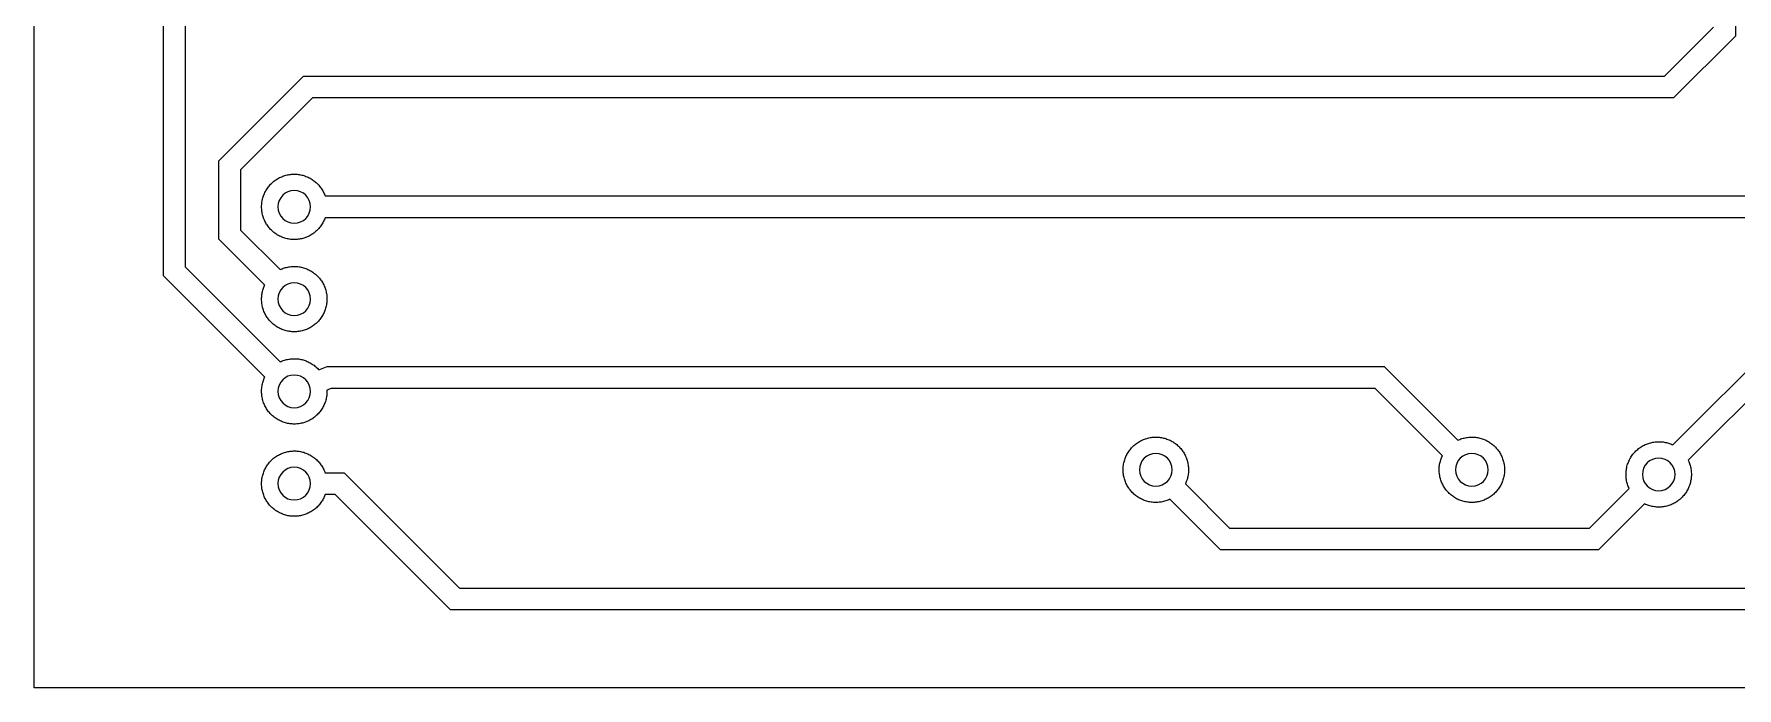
# Model space of a CAD drawing. Extents: x 77.4 to 152.4, y 0 to 50.
# Drawn here: x 77.38 to 124.26, y 0 to 18 of the extents above; entities that cross this region are included whole.
import ezdxf

# ---------------------------------------------------------------- set-up
doc = ezdxf.new("R2010")
doc.units = 0
doc.layers.add('DEFAULT', color=7, linetype='CONTINUOUS')

msp = doc.modelspace()

# ---------------------------------------------------------------- linework, layer by layer
at = {"layer": 'DEFAULT'}
for p, q in [((77.378, 0), (77.378, 50)), ((80.939, 11.344), (80.939, 37.025)), ((81.539, 36.777), (81.539, 11.592)), ((124.212, 21.371), (124.212, 17.948)), ((122.263, 16.848), (123.612, 18.196)), ((124.212, 17.948), (122.512, 16.248)), ((82.463, 14.513), (84.798, 16.848)), ((84.798, 16.848), (122.263, 16.848)), ((85.047, 16.248), (83.063, 14.265)), ((122.512, 16.248), (85.047, 16.248)), ((82.463, 12.36), (82.463, 14.513)), ((83.063, 14.265), (83.063, 12.608)), ((84.139, 14.051), (84.167, 14.064)), ((84.167, 14.064), (84.195, 14.077)), ((84.195, 14.077), (84.224, 14.088)), ((84.224, 14.088), (84.254, 14.099)), ((84.254, 14.099), (84.283, 14.108)), ((84.283, 14.108), (84.313, 14.116)), ((84.313, 14.116), (84.343, 14.124)), ((84.343, 14.124), (84.374, 14.13)), ((84.374, 14.13), (84.405, 14.135)), ((84.405, 14.135), (84.435, 14.14)), ((84.435, 14.14), (84.466, 14.143)), ((84.466, 14.143), (84.498, 14.145)), ((84.498, 14.145), (84.529, 14.146)), ((84.529, 14.146), (84.56, 14.146)), ((84.56, 14.146), (84.591, 14.144)), ((84.591, 14.144), (84.622, 14.142)), ((84.622, 14.142), (84.653, 14.139)), ((84.653, 14.139), (84.684, 14.135)), ((84.684, 14.135), (84.714, 14.129)), ((84.714, 14.129), (84.745, 14.123)), ((84.745, 14.123), (84.775, 14.115)), ((84.775, 14.115), (84.805, 14.106)), ((84.805, 14.106), (84.835, 14.097)), ((84.835, 14.097), (84.864, 14.086)), ((84.864, 14.086), (84.893, 14.075)), ((84.893, 14.075), (84.921, 14.062)), ((83.706, 13.58), (83.718, 13.609)), ((83.718, 13.609), (83.731, 13.637)), ((83.731, 13.637), (83.745, 13.665)), ((83.745, 13.665), (83.76, 13.692)), ((83.76, 13.692), (83.776, 13.719)), ((83.776, 13.719), (83.793, 13.745)), ((83.793, 13.745), (83.81, 13.771)), ((83.81, 13.771), (83.829, 13.796)), ((83.829, 13.796), (83.848, 13.82)), ((83.848, 13.82), (83.869, 13.844)), ((83.869, 13.844), (83.89, 13.867)), ((83.89, 13.867), (83.912, 13.889)), ((83.912, 13.889), (83.934, 13.91)), ((83.934, 13.91), (83.958, 13.931)), ((83.958, 13.931), (83.982, 13.95)), ((83.982, 13.95), (84.006, 13.969)), ((84.006, 13.969), (84.032, 13.987)), ((84.032, 13.987), (84.058, 14.005)), ((84.058, 14.005), (84.084, 14.021)), ((84.084, 14.021), (84.111, 14.036)), ((84.111, 14.036), (84.139, 14.051)), ((84.921, 14.062), (84.949, 14.048)), ((84.949, 14.048), (84.977, 14.034)), ((84.977, 14.034), (85.004, 14.018)), ((85.004, 14.018), (85.03, 14.002)), ((85.03, 14.002), (85.056, 13.984)), ((85.056, 13.984), (85.081, 13.966)), ((85.081, 13.966), (85.106, 13.947)), ((85.106, 13.947), (85.13, 13.927)), ((85.13, 13.927), (85.153, 13.906)), ((85.153, 13.906), (85.175, 13.885)), ((85.175, 13.885), (85.197, 13.863)), ((85.197, 13.863), (85.218, 13.84)), ((85.218, 13.84), (85.238, 13.816)), ((85.238, 13.816), (85.257, 13.791)), ((85.257, 13.791), (85.276, 13.766)), ((85.276, 13.766), (85.293, 13.741)), ((85.293, 13.741), (85.31, 13.714)), ((85.31, 13.714), (85.326, 13.687)), ((85.326, 13.687), (85.341, 13.66)), ((85.341, 13.66), (85.354, 13.632)), ((85.354, 13.632), (85.367, 13.604)), ((85.367, 13.604), (85.379, 13.575)), ((83.641, 13.246), (83.642, 13.277)), ((83.642, 13.215), (83.641, 13.246)), ((83.642, 13.277), (83.644, 13.308)), ((83.644, 13.184), (83.642, 13.215)), ((83.644, 13.308), (83.646, 13.339)), ((83.646, 13.153), (83.644, 13.184)), ((83.646, 13.339), (83.65, 13.37)), ((83.65, 13.122), (83.646, 13.153)), ((83.65, 13.37), (83.655, 13.401)), ((83.655, 13.401), (83.661, 13.431)), ((83.661, 13.431), (83.668, 13.462)), ((83.668, 13.462), (83.676, 13.492)), ((83.676, 13.492), (83.685, 13.522)), ((83.685, 13.522), (83.695, 13.551)), ((83.695, 13.551), (83.706, 13.58)), ((85.379, 13.575), (85.39, 13.546)), ((85.39, 13.546), (124.835, 13.546)), ((83.655, 13.091), (83.65, 13.122)), ((83.661, 13.06), (83.655, 13.091)), ((83.668, 13.03), (83.661, 13.06)), ((83.676, 13), (83.668, 13.03)), ((83.685, 12.97), (83.676, 13)), ((83.695, 12.941), (83.685, 12.97)), ((83.706, 12.912), (83.695, 12.941)), ((83.718, 12.883), (83.706, 12.912)), ((83.731, 12.855), (83.718, 12.883)), ((83.745, 12.827), (83.731, 12.855)), ((83.76, 12.8), (83.745, 12.827)), ((83.776, 12.773), (83.76, 12.8)), ((83.793, 12.747), (83.776, 12.773)), ((83.81, 12.721), (83.793, 12.747)), ((83.829, 12.696), (83.81, 12.721)), ((83.848, 12.672), (83.829, 12.696)), ((83.869, 12.648), (83.848, 12.672)), ((85.238, 12.676), (85.218, 12.652)), ((85.257, 12.7), (85.238, 12.676)), ((85.276, 12.725), (85.257, 12.7)), ((85.293, 12.751), (85.276, 12.725)), ((85.31, 12.777), (85.293, 12.751)), ((85.326, 12.804), (85.31, 12.777)), ((85.341, 12.832), (85.326, 12.804)), ((85.354, 12.86), (85.341, 12.832)), ((85.367, 12.888), (85.354, 12.86)), ((85.379, 12.917), (85.367, 12.888)), ((85.39, 12.946), (85.379, 12.917)), ((125.084, 12.946), (85.39, 12.946)), ((83.729, 11.094), (82.463, 12.36)), ((83.063, 12.608), (84.154, 11.518)), ((83.89, 12.625), (83.869, 12.648)), ((83.912, 12.603), (83.89, 12.625)), ((83.934, 12.582), (83.912, 12.603)), ((83.958, 12.561), (83.934, 12.582)), ((83.982, 12.541), (83.958, 12.561)), ((84.006, 12.522), (83.982, 12.541)), ((84.032, 12.504), (84.006, 12.522)), ((84.058, 12.487), (84.032, 12.504)), ((84.084, 12.471), (84.058, 12.487)), ((84.111, 12.455), (84.084, 12.471)), ((84.139, 12.441), (84.111, 12.455)), ((84.167, 12.428), (84.139, 12.441)), ((84.195, 12.415), (84.167, 12.428)), ((84.224, 12.404), (84.195, 12.415)), ((84.254, 12.393), (84.224, 12.404)), ((84.283, 12.384), (84.254, 12.393)), ((84.313, 12.375), (84.283, 12.384)), ((84.343, 12.368), (84.313, 12.375)), ((84.374, 12.362), (84.343, 12.368)), ((84.405, 12.356), (84.374, 12.362)), ((84.435, 12.352), (84.405, 12.356)), ((84.466, 12.349), (84.435, 12.352)), ((84.498, 12.347), (84.466, 12.349)), ((84.529, 12.346), (84.498, 12.347)), ((84.56, 12.346), (84.529, 12.346)), ((84.591, 12.347), (84.56, 12.346)), ((84.622, 12.349), (84.591, 12.347)), ((84.653, 12.353), (84.622, 12.349)), ((84.684, 12.357), (84.653, 12.353)), ((84.714, 12.363), (84.684, 12.357)), ((84.745, 12.369), (84.714, 12.363)), ((84.775, 12.377), (84.745, 12.369)), ((84.805, 12.385), (84.775, 12.377)), ((84.835, 12.395), (84.805, 12.385)), ((84.864, 12.406), (84.835, 12.395)), ((84.893, 12.417), (84.864, 12.406)), ((84.921, 12.43), (84.893, 12.417)), ((84.949, 12.443), (84.921, 12.43)), ((84.977, 12.458), (84.949, 12.443)), ((85.004, 12.474), (84.977, 12.458)), ((85.03, 12.49), (85.004, 12.474)), ((85.056, 12.507), (85.03, 12.49)), ((85.081, 12.526), (85.056, 12.507)), ((85.106, 12.545), (85.081, 12.526)), ((85.13, 12.565), (85.106, 12.545)), ((85.153, 12.585), (85.13, 12.565)), ((85.175, 12.607), (85.153, 12.585)), ((85.197, 12.629), (85.175, 12.607)), ((85.218, 12.652), (85.197, 12.629)), ((83.729, 8.554), (80.939, 11.344)), ((81.539, 11.592), (84.154, 8.978)), ((84.154, 11.518), (84.182, 11.531)), ((84.182, 11.531), (84.211, 11.543)), ((84.211, 11.543), (84.24, 11.554)), ((84.24, 11.554), (84.27, 11.564)), ((84.27, 11.564), (84.3, 11.573)), ((84.3, 11.573), (84.331, 11.581)), ((84.331, 11.581), (84.361, 11.588)), ((84.361, 11.588), (84.392, 11.593)), ((84.392, 11.593), (84.423, 11.598)), ((84.423, 11.598), (84.454, 11.602)), ((84.454, 11.602), (84.486, 11.604)), ((84.486, 11.604), (84.517, 11.606)), ((84.517, 11.606), (84.548, 11.606)), ((84.548, 11.606), (84.58, 11.605)), ((84.58, 11.605), (84.611, 11.603)), ((84.611, 11.603), (84.642, 11.6)), ((84.642, 11.6), (84.673, 11.596)), ((84.673, 11.596), (84.704, 11.591)), ((84.704, 11.591), (84.735, 11.585)), ((84.735, 11.585), (84.765, 11.578)), ((84.765, 11.578), (84.796, 11.569)), ((84.796, 11.569), (84.826, 11.56)), ((84.826, 11.56), (84.855, 11.549)), ((84.855, 11.549), (84.884, 11.538)), ((84.884, 11.538), (84.913, 11.526)), ((84.913, 11.526), (84.941, 11.512)), ((84.941, 11.512), (84.969, 11.498)), ((84.969, 11.498), (84.997, 11.482)), ((84.997, 11.482), (85.023, 11.466)), ((85.023, 11.466), (85.05, 11.449)), ((85.05, 11.449), (85.075, 11.431)), ((85.075, 11.431), (85.1, 11.411)), ((85.1, 11.411), (85.124, 11.392)), ((85.124, 11.392), (85.148, 11.371)), ((85.148, 11.371), (85.171, 11.349)), ((85.171, 11.349), (85.193, 11.327)), ((85.193, 11.327), (85.214, 11.304)), ((85.214, 11.304), (85.234, 11.28)), ((85.234, 11.28), (85.254, 11.256)), ((85.254, 11.256), (85.273, 11.23)), ((122.489, 6.692), (127.185, 11.388)), ((83.644, 10.767), (83.646, 10.798)), ((83.646, 10.798), (83.65, 10.829)), ((83.65, 10.829), (83.655, 10.859)), ((83.655, 10.859), (83.66, 10.89)), ((83.66, 10.89), (83.667, 10.92)), ((83.667, 10.92), (83.675, 10.95)), ((83.675, 10.95), (83.684, 10.979)), ((83.684, 10.979), (83.694, 11.008)), ((83.694, 11.008), (83.705, 11.037)), ((83.705, 11.037), (83.717, 11.066)), ((83.717, 11.066), (83.729, 11.094)), ((85.273, 11.23), (85.291, 11.205)), ((85.291, 11.205), (85.308, 11.178)), ((85.308, 11.178), (85.324, 11.151)), ((85.324, 11.151), (85.339, 11.124)), ((85.339, 11.124), (85.353, 11.096)), ((85.353, 11.096), (85.366, 11.067)), ((85.366, 11.067), (85.378, 11.038)), ((85.378, 11.038), (85.389, 11.009)), ((85.389, 11.009), (85.399, 10.979)), ((85.399, 10.979), (85.408, 10.949)), ((85.408, 10.949), (85.416, 10.919)), ((85.416, 10.919), (85.423, 10.888)), ((85.423, 10.888), (85.429, 10.857)), ((85.429, 10.857), (85.433, 10.826)), ((85.433, 10.826), (85.437, 10.795)), ((85.437, 10.795), (85.44, 10.764)), ((127.434, 10.788), (122.914, 6.268)), ((83.641, 10.706), (83.642, 10.737)), ((83.642, 10.674), (83.641, 10.706)), ((83.642, 10.737), (83.644, 10.767)), ((83.644, 10.643), (83.642, 10.674)), ((83.646, 10.612), (83.644, 10.643)), ((83.65, 10.581), (83.646, 10.612)), ((83.655, 10.55), (83.65, 10.581)), ((83.661, 10.519), (83.655, 10.55)), ((83.668, 10.488), (83.661, 10.519)), ((83.676, 10.458), (83.668, 10.488)), ((83.685, 10.428), (83.676, 10.458)), ((83.696, 10.398), (83.685, 10.428)), ((83.707, 10.369), (83.696, 10.398)), ((83.719, 10.34), (83.707, 10.369)), ((83.732, 10.312), (83.719, 10.34)), ((85.362, 10.336), (85.349, 10.308)), ((85.374, 10.365), (85.362, 10.336)), ((85.386, 10.394), (85.374, 10.365)), ((85.396, 10.424), (85.386, 10.394)), ((85.405, 10.454), (85.396, 10.424)), ((85.414, 10.484), (85.405, 10.454)), ((85.421, 10.515), (85.414, 10.484)), ((85.427, 10.545), (85.421, 10.515)), ((85.432, 10.576), (85.427, 10.545)), ((85.436, 10.607), (85.432, 10.576)), ((85.439, 10.639), (85.436, 10.607)), ((85.441, 10.67), (85.439, 10.639)), ((85.44, 10.764), (85.441, 10.733)), ((85.441, 10.733), (85.441, 10.701)), ((85.441, 10.701), (85.441, 10.67)), ((83.747, 10.284), (83.732, 10.312)), ((83.762, 10.256), (83.747, 10.284)), ((83.778, 10.23), (83.762, 10.256)), ((83.795, 10.203), (83.778, 10.23)), ((83.813, 10.178), (83.795, 10.203)), ((83.832, 10.152), (83.813, 10.178)), ((83.851, 10.128), (83.832, 10.152)), ((83.872, 10.104), (83.851, 10.128)), ((83.893, 10.081), (83.872, 10.104)), ((83.915, 10.059), (83.893, 10.081)), ((83.938, 10.038), (83.915, 10.059)), ((83.962, 10.017), (83.938, 10.038)), ((83.986, 9.997), (83.962, 10.017)), ((84.011, 9.979), (83.986, 9.997)), ((84.037, 9.96), (84.011, 9.979)), ((84.063, 9.943), (84.037, 9.96)), ((84.09, 9.927), (84.063, 9.943)), ((84.118, 9.912), (84.09, 9.927)), ((84.146, 9.898), (84.118, 9.912)), ((84.174, 9.884), (84.146, 9.898)), ((84.203, 9.872), (84.174, 9.884)), ((84.232, 9.861), (84.203, 9.872)), ((84.262, 9.85), (84.232, 9.861)), ((84.292, 9.841), (84.262, 9.85)), ((84.817, 9.849), (84.787, 9.84)), ((84.847, 9.859), (84.817, 9.849)), ((84.876, 9.87), (84.847, 9.859)), ((84.905, 9.882), (84.876, 9.87)), ((84.933, 9.896), (84.905, 9.882)), ((84.961, 9.91), (84.933, 9.896)), ((84.989, 9.925), (84.961, 9.91)), ((85.016, 9.941), (84.989, 9.925)), ((85.042, 9.958), (85.016, 9.941)), ((85.068, 9.976), (85.042, 9.958)), ((85.093, 9.995), (85.068, 9.976)), ((85.117, 10.014), (85.093, 9.995)), ((85.141, 10.035), (85.117, 10.014)), ((85.164, 10.056), (85.141, 10.035)), ((85.187, 10.078), (85.164, 10.056)), ((85.208, 10.101), (85.187, 10.078)), ((85.229, 10.125), (85.208, 10.101)), ((85.249, 10.149), (85.229, 10.125)), ((85.267, 10.174), (85.249, 10.149)), ((85.286, 10.2), (85.267, 10.174)), ((85.303, 10.226), (85.286, 10.2)), ((85.319, 10.253), (85.303, 10.226)), ((85.334, 10.28), (85.319, 10.253)), ((85.349, 10.308), (85.334, 10.28)), ((84.322, 9.833), (84.292, 9.841)), ((84.352, 9.826), (84.322, 9.833)), ((84.383, 9.82), (84.352, 9.826)), ((84.414, 9.815), (84.383, 9.82)), ((84.445, 9.811), (84.414, 9.815)), ((84.477, 9.808), (84.445, 9.811)), ((84.508, 9.806), (84.477, 9.808)), ((84.539, 9.806), (84.508, 9.806)), ((84.571, 9.806), (84.539, 9.806)), ((84.602, 9.808), (84.571, 9.806)), ((84.633, 9.811), (84.602, 9.808)), ((84.664, 9.814), (84.633, 9.811)), ((84.695, 9.819), (84.664, 9.814)), ((84.726, 9.825), (84.695, 9.819)), ((84.757, 9.832), (84.726, 9.825)), ((84.787, 9.84), (84.757, 9.832)), ((84.154, 8.978), (84.182, 8.991)), ((84.182, 8.991), (84.21, 9.003)), ((84.21, 9.003), (84.239, 9.013)), ((84.239, 9.013), (84.268, 9.023)), ((84.268, 9.023), (84.297, 9.032)), ((84.297, 9.032), (84.327, 9.04)), ((84.327, 9.04), (84.357, 9.047)), ((84.357, 9.047), (84.387, 9.053)), ((84.387, 9.053), (84.418, 9.057)), ((84.418, 9.057), (84.448, 9.061)), ((84.448, 9.061), (84.479, 9.064)), ((84.479, 9.064), (84.51, 9.065)), ((84.51, 9.065), (84.54, 9.066)), ((84.54, 9.066), (84.571, 9.065)), ((84.571, 9.065), (84.602, 9.064)), ((84.602, 9.064), (84.632, 9.061)), ((84.632, 9.061), (84.663, 9.058)), ((84.663, 9.058), (84.693, 9.053)), ((84.693, 9.053), (84.724, 9.047)), ((84.724, 9.047), (84.754, 9.04)), ((84.754, 9.04), (84.783, 9.033)), ((84.783, 9.033), (84.813, 9.024)), ((84.813, 9.024), (84.842, 9.014)), ((84.842, 9.014), (84.871, 9.003)), ((84.871, 9.003), (84.899, 8.992)), ((84.899, 8.992), (84.927, 8.979)), ((84.927, 8.979), (84.955, 8.965)), ((84.955, 8.965), (84.982, 8.951)), ((84.982, 8.951), (85.008, 8.935)), ((85.008, 8.935), (85.035, 8.919)), ((85.035, 8.919), (85.06, 8.901)), ((83.683, 8.437), (83.693, 8.467)), ((83.693, 8.467), (83.704, 8.496)), ((83.704, 8.496), (83.716, 8.525)), ((83.716, 8.525), (83.729, 8.554)), ((85.06, 8.901), (85.085, 8.883)), ((85.085, 8.883), (85.109, 8.864)), ((85.109, 8.864), (85.133, 8.845)), ((85.133, 8.845), (85.155, 8.824)), ((85.155, 8.824), (85.178, 8.803)), ((85.178, 8.803), (85.199, 8.781)), ((85.199, 8.781), (85.22, 8.758)), ((85.22, 8.758), (85.444, 8.847)), ((85.444, 8.847), (114.543, 8.847)), ((114.543, 8.847), (116.571, 6.819)), ((83.642, 8.19), (83.643, 8.222)), ((83.642, 8.159), (83.642, 8.19)), ((83.642, 8.128), (83.642, 8.159)), ((83.644, 8.096), (83.642, 8.128)), ((83.643, 8.222), (83.646, 8.253)), ((83.647, 8.065), (83.644, 8.096)), ((83.646, 8.253), (83.649, 8.284)), ((83.651, 8.034), (83.647, 8.065)), ((83.649, 8.284), (83.654, 8.315)), ((83.656, 8.003), (83.651, 8.034)), ((83.654, 8.315), (83.66, 8.346)), ((83.663, 7.972), (83.656, 8.003)), ((83.66, 8.346), (83.667, 8.377)), ((83.67, 7.942), (83.663, 7.972)), ((83.667, 8.377), (83.674, 8.407)), ((83.674, 8.407), (83.683, 8.437)), ((85.422, 7.982), (85.415, 7.951)), ((85.428, 8.013), (85.422, 7.982)), ((85.433, 8.044), (85.428, 8.013)), ((85.437, 8.075), (85.433, 8.044)), ((85.439, 8.106), (85.437, 8.075)), ((85.441, 8.137), (85.439, 8.106)), ((85.559, 8.247), (85.441, 8.2)), ((85.441, 8.2), (85.441, 8.169)), ((85.441, 8.169), (85.441, 8.137)), ((114.294, 8.247), (85.559, 8.247)), ((116.146, 6.395), (114.294, 8.247)), ((83.678, 7.912), (83.67, 7.942)), ((83.688, 7.882), (83.678, 7.912)), ((83.698, 7.852), (83.688, 7.882)), ((83.709, 7.823), (83.698, 7.852)), ((83.722, 7.794), (83.709, 7.823)), ((83.735, 7.766), (83.722, 7.794)), ((83.75, 7.738), (83.735, 7.766)), ((83.765, 7.711), (83.75, 7.738)), ((83.781, 7.684), (83.765, 7.711)), ((83.799, 7.658), (83.781, 7.684)), ((83.817, 7.632), (83.799, 7.658)), ((83.836, 7.607), (83.817, 7.632)), ((83.856, 7.583), (83.836, 7.607)), ((83.877, 7.559), (83.856, 7.583)), ((83.898, 7.536), (83.877, 7.559)), ((83.92, 7.514), (83.898, 7.536)), ((83.944, 7.493), (83.92, 7.514)), ((85.169, 7.521), (85.147, 7.5)), ((85.192, 7.543), (85.169, 7.521)), ((85.213, 7.566), (85.192, 7.543)), ((85.233, 7.59), (85.213, 7.566)), ((85.253, 7.615), (85.233, 7.59)), ((85.272, 7.64), (85.253, 7.615)), ((85.29, 7.666), (85.272, 7.64)), ((85.307, 7.692), (85.29, 7.666)), ((85.323, 7.719), (85.307, 7.692)), ((85.338, 7.746), (85.323, 7.719)), ((85.352, 7.774), (85.338, 7.746)), ((85.365, 7.803), (85.352, 7.774)), ((85.377, 7.832), (85.365, 7.803)), ((85.388, 7.861), (85.377, 7.832)), ((85.398, 7.891), (85.388, 7.861)), ((85.407, 7.921), (85.398, 7.891)), ((85.415, 7.951), (85.407, 7.921)), ((83.967, 7.473), (83.944, 7.493)), ((83.992, 7.453), (83.967, 7.473)), ((84.017, 7.434), (83.992, 7.453)), ((84.043, 7.417), (84.017, 7.434)), ((84.069, 7.4), (84.043, 7.417)), ((84.096, 7.384), (84.069, 7.4)), ((84.124, 7.369), (84.096, 7.384)), ((84.152, 7.355), (84.124, 7.369)), ((84.18, 7.341), (84.152, 7.355)), ((84.209, 7.329), (84.18, 7.341)), ((84.239, 7.318), (84.209, 7.329)), ((84.268, 7.308), (84.239, 7.318)), ((84.298, 7.299), (84.268, 7.308)), ((84.329, 7.291), (84.298, 7.299)), ((84.359, 7.284), (84.329, 7.291)), ((84.39, 7.279), (84.359, 7.284)), ((84.421, 7.274), (84.39, 7.279)), ((84.452, 7.27), (84.421, 7.274)), ((84.484, 7.268), (84.452, 7.27)), ((84.515, 7.266), (84.484, 7.268)), ((84.546, 7.266), (84.515, 7.266)), ((84.578, 7.267), (84.546, 7.266)), ((84.609, 7.268), (84.578, 7.267)), ((84.64, 7.271), (84.609, 7.268)), ((84.671, 7.275), (84.64, 7.271)), ((84.702, 7.28), (84.671, 7.275)), ((84.733, 7.286), (84.702, 7.28)), ((84.764, 7.294), (84.733, 7.286)), ((84.794, 7.302), (84.764, 7.294)), ((84.824, 7.311), (84.794, 7.302)), ((84.853, 7.322), (84.824, 7.311)), ((84.883, 7.333), (84.853, 7.322)), ((84.911, 7.345), (84.883, 7.333)), ((84.94, 7.359), (84.911, 7.345)), ((84.968, 7.373), (84.94, 7.359)), ((84.995, 7.388), (84.968, 7.373)), ((85.022, 7.405), (84.995, 7.388)), ((85.048, 7.422), (85.022, 7.405)), ((85.074, 7.44), (85.048, 7.422)), ((85.099, 7.459), (85.074, 7.44)), ((85.123, 7.479), (85.099, 7.459)), ((85.147, 7.5), (85.123, 7.479)), ((107.548, 6.56), (107.568, 6.584)), ((107.568, 6.584), (107.589, 6.608)), ((107.589, 6.608), (107.61, 6.631)), ((107.61, 6.631), (107.632, 6.653)), ((107.632, 6.653), (107.655, 6.675)), ((107.655, 6.675), (107.679, 6.695)), ((107.679, 6.695), (107.703, 6.715)), ((107.703, 6.715), (107.728, 6.734)), ((107.728, 6.734), (107.754, 6.752)), ((107.754, 6.752), (107.78, 6.769)), ((107.78, 6.769), (107.807, 6.785)), ((107.807, 6.785), (107.834, 6.8)), ((107.834, 6.8), (107.862, 6.815)), ((107.862, 6.815), (107.89, 6.828)), ((107.89, 6.828), (107.919, 6.84)), ((107.919, 6.84), (107.948, 6.852)), ((107.948, 6.852), (107.978, 6.862)), ((107.978, 6.862), (108.008, 6.871)), ((108.008, 6.871), (108.038, 6.879)), ((108.038, 6.879), (108.069, 6.887)), ((108.069, 6.887), (108.099, 6.893)), ((108.099, 6.893), (108.13, 6.898)), ((108.13, 6.898), (108.161, 6.902)), ((108.161, 6.902), (108.193, 6.904)), ((108.193, 6.904), (108.224, 6.906)), ((108.224, 6.906), (108.255, 6.907)), ((108.255, 6.907), (108.287, 6.906)), ((108.287, 6.906), (108.318, 6.905)), ((108.318, 6.905), (108.349, 6.902)), ((108.349, 6.902), (108.38, 6.899)), ((108.38, 6.899), (108.411, 6.894)), ((108.411, 6.894), (108.442, 6.888)), ((108.442, 6.888), (108.473, 6.881)), ((108.473, 6.881), (108.503, 6.873)), ((108.503, 6.873), (108.533, 6.864)), ((108.533, 6.864), (108.563, 6.854)), ((108.563, 6.854), (108.592, 6.843)), ((108.592, 6.843), (108.621, 6.831)), ((108.621, 6.831), (108.649, 6.818)), ((108.649, 6.818), (108.677, 6.803)), ((108.677, 6.803), (108.705, 6.788)), ((108.705, 6.788), (108.732, 6.772)), ((108.732, 6.772), (108.758, 6.755)), ((108.758, 6.755), (108.784, 6.738)), ((108.784, 6.738), (108.809, 6.719)), ((108.809, 6.719), (108.833, 6.699)), ((108.833, 6.699), (108.857, 6.679)), ((108.857, 6.679), (108.88, 6.658)), ((108.88, 6.658), (108.903, 6.636)), ((108.903, 6.636), (108.924, 6.613)), ((108.924, 6.613), (108.945, 6.589)), ((108.945, 6.589), (108.965, 6.565)), ((108.965, 6.565), (108.984, 6.54)), ((116.571, 6.819), (116.599, 6.832)), ((116.599, 6.832), (116.628, 6.844)), ((116.628, 6.844), (116.657, 6.855)), ((116.657, 6.855), (116.687, 6.865)), ((116.687, 6.865), (116.717, 6.874)), ((116.717, 6.874), (116.747, 6.882)), ((116.747, 6.882), (116.778, 6.889)), ((116.778, 6.889), (116.809, 6.894)), ((116.809, 6.894), (116.84, 6.899)), ((116.84, 6.899), (116.871, 6.903)), ((116.871, 6.903), (116.902, 6.905)), ((116.902, 6.905), (116.933, 6.906)), ((116.933, 6.906), (116.965, 6.907)), ((116.965, 6.907), (116.996, 6.906)), ((116.996, 6.906), (117.027, 6.904)), ((117.027, 6.904), (117.059, 6.901)), ((117.059, 6.901), (117.09, 6.897)), ((117.09, 6.897), (117.12, 6.892)), ((117.12, 6.892), (117.151, 6.886)), ((117.151, 6.886), (117.182, 6.879)), ((117.182, 6.879), (117.212, 6.87)), ((117.212, 6.87), (117.242, 6.861)), ((117.242, 6.861), (117.271, 6.851)), ((117.271, 6.851), (117.301, 6.839)), ((117.301, 6.839), (117.329, 6.827)), ((117.329, 6.827), (117.358, 6.814)), ((117.358, 6.814), (117.385, 6.799)), ((117.385, 6.799), (117.413, 6.784)), ((117.413, 6.784), (117.439, 6.768)), ((117.439, 6.768), (117.466, 6.75)), ((117.466, 6.75), (117.491, 6.732)), ((117.491, 6.732), (117.516, 6.713)), ((117.516, 6.713), (117.54, 6.693)), ((117.54, 6.693), (117.564, 6.673)), ((117.564, 6.673), (117.587, 6.651)), ((117.587, 6.651), (117.609, 6.629)), ((117.609, 6.629), (117.63, 6.606)), ((117.63, 6.606), (117.65, 6.582)), ((117.65, 6.582), (117.67, 6.558)), ((121.499, 6.548), (121.523, 6.569)), ((121.523, 6.569), (121.547, 6.589)), ((121.547, 6.589), (121.572, 6.607)), ((121.572, 6.607), (121.597, 6.625)), ((121.597, 6.625), (121.623, 6.642)), ((121.623, 6.642), (121.65, 6.658)), ((121.65, 6.658), (121.677, 6.674)), ((121.677, 6.674), (121.705, 6.688)), ((121.705, 6.688), (121.733, 6.701)), ((121.733, 6.701), (121.762, 6.713)), ((121.762, 6.713), (121.791, 6.725)), ((121.791, 6.725), (121.821, 6.735)), ((121.821, 6.735), (121.851, 6.744)), ((121.851, 6.744), (121.881, 6.752)), ((121.881, 6.752), (121.911, 6.759)), ((121.911, 6.759), (121.942, 6.766)), ((121.942, 6.766), (121.972, 6.771)), ((121.972, 6.771), (122.003, 6.774)), ((122.003, 6.774), (122.035, 6.777)), ((122.035, 6.777), (122.066, 6.779)), ((122.066, 6.779), (122.097, 6.78)), ((122.097, 6.78), (122.128, 6.779)), ((122.128, 6.779), (122.159, 6.778)), ((122.159, 6.778), (122.19, 6.775)), ((122.19, 6.775), (122.221, 6.772)), ((122.221, 6.772), (122.252, 6.767)), ((122.252, 6.767), (122.283, 6.761)), ((122.283, 6.761), (122.313, 6.755)), ((122.313, 6.755), (122.344, 6.747)), ((122.344, 6.747), (122.373, 6.738)), ((122.373, 6.738), (122.403, 6.728)), ((122.403, 6.728), (122.432, 6.717)), ((122.432, 6.717), (122.461, 6.705)), ((122.461, 6.705), (122.489, 6.692)), ((83.769, 6.088), (83.786, 6.115)), ((83.786, 6.115), (83.803, 6.141)), ((83.803, 6.141), (83.822, 6.166)), ((83.822, 6.166), (83.841, 6.191)), ((83.841, 6.191), (83.861, 6.215)), ((83.861, 6.215), (83.882, 6.238)), ((83.882, 6.238), (83.904, 6.261)), ((83.904, 6.261), (83.926, 6.283)), ((83.926, 6.283), (83.949, 6.304)), ((83.949, 6.304), (83.973, 6.324)), ((83.973, 6.324), (83.998, 6.343)), ((83.998, 6.343), (84.023, 6.362)), ((84.023, 6.362), (84.049, 6.379)), ((84.049, 6.379), (84.076, 6.396)), ((84.076, 6.396), (84.103, 6.412)), ((84.103, 6.412), (84.13, 6.426)), ((84.13, 6.426), (84.158, 6.44)), ((84.158, 6.44), (84.187, 6.453)), ((84.187, 6.453), (84.216, 6.465)), ((84.216, 6.465), (84.245, 6.476)), ((84.245, 6.476), (84.275, 6.486)), ((84.275, 6.486), (84.305, 6.494)), ((84.305, 6.494), (84.336, 6.502)), ((84.336, 6.502), (84.366, 6.509)), ((84.366, 6.509), (84.397, 6.514)), ((84.397, 6.514), (84.428, 6.519)), ((84.428, 6.519), (84.459, 6.522)), ((84.459, 6.522), (84.49, 6.524)), ((84.49, 6.524), (84.522, 6.526)), ((84.522, 6.526), (84.553, 6.526)), ((84.553, 6.526), (84.584, 6.525)), ((84.584, 6.525), (84.616, 6.523)), ((84.616, 6.523), (84.647, 6.52)), ((84.647, 6.52), (84.678, 6.515)), ((84.678, 6.515), (84.709, 6.51)), ((84.709, 6.51), (84.739, 6.504)), ((84.739, 6.504), (84.77, 6.496)), ((84.77, 6.496), (84.8, 6.488)), ((84.8, 6.488), (84.83, 6.478)), ((84.83, 6.478), (84.859, 6.468)), ((84.859, 6.468), (84.888, 6.456)), ((84.888, 6.456), (84.917, 6.444)), ((84.917, 6.444), (84.945, 6.43)), ((84.945, 6.43), (84.973, 6.416)), ((84.973, 6.416), (85, 6.4)), ((85, 6.4), (85.027, 6.384)), ((85.027, 6.384), (85.053, 6.366)), ((85.053, 6.366), (85.078, 6.348)), ((85.078, 6.348), (85.103, 6.329)), ((85.103, 6.329), (85.127, 6.309)), ((85.127, 6.309), (85.151, 6.288)), ((85.151, 6.288), (85.173, 6.267)), ((85.173, 6.267), (85.195, 6.244)), ((85.195, 6.244), (85.217, 6.221)), ((85.217, 6.221), (85.237, 6.197)), ((85.237, 6.197), (85.256, 6.173)), ((85.256, 6.173), (85.275, 6.147)), ((85.275, 6.147), (85.293, 6.122)), ((85.293, 6.122), (85.309, 6.095)), ((85.309, 6.095), (85.325, 6.068)), ((107.361, 6.069), (107.363, 6.101)), ((107.363, 6.101), (107.367, 6.132)), ((107.367, 6.132), (107.372, 6.163)), ((107.372, 6.163), (107.378, 6.194)), ((107.378, 6.194), (107.385, 6.224)), ((107.385, 6.224), (107.393, 6.254)), ((107.393, 6.254), (107.402, 6.284)), ((107.402, 6.284), (107.413, 6.314)), ((107.413, 6.314), (107.424, 6.343)), ((107.424, 6.343), (107.436, 6.372)), ((107.436, 6.372), (107.449, 6.401)), ((107.449, 6.401), (107.463, 6.428)), ((107.463, 6.428), (107.479, 6.456)), ((107.479, 6.456), (107.495, 6.483)), ((107.495, 6.483), (107.512, 6.509)), ((107.512, 6.509), (107.53, 6.535)), ((107.53, 6.535), (107.548, 6.56)), ((108.984, 6.54), (109.002, 6.514)), ((109.002, 6.514), (109.019, 6.488)), ((109.019, 6.488), (109.035, 6.461)), ((109.035, 6.461), (109.051, 6.434)), ((109.051, 6.434), (109.065, 6.406)), ((109.065, 6.406), (109.078, 6.378)), ((109.078, 6.378), (109.091, 6.349)), ((109.091, 6.349), (109.102, 6.32)), ((109.102, 6.32), (109.113, 6.29)), ((109.113, 6.29), (109.122, 6.261)), ((109.122, 6.261), (109.13, 6.23)), ((109.13, 6.23), (109.138, 6.2)), ((109.138, 6.2), (109.144, 6.169)), ((109.144, 6.169), (109.149, 6.138)), ((109.149, 6.138), (109.153, 6.107)), ((109.153, 6.107), (109.156, 6.076)), ((116.06, 6.063), (116.063, 6.094)), ((116.063, 6.094), (116.066, 6.126)), ((116.066, 6.126), (116.071, 6.157)), ((116.071, 6.157), (116.077, 6.187)), ((116.077, 6.187), (116.084, 6.218)), ((116.084, 6.218), (116.092, 6.248)), ((116.092, 6.248), (116.1, 6.278)), ((116.1, 6.278), (116.11, 6.308)), ((116.11, 6.308), (116.121, 6.337)), ((116.121, 6.337), (116.133, 6.366)), ((116.133, 6.366), (116.146, 6.395)), ((117.67, 6.558), (117.689, 6.533)), ((117.689, 6.533), (117.707, 6.507)), ((117.707, 6.507), (117.724, 6.481)), ((117.724, 6.481), (117.74, 6.454)), ((117.74, 6.454), (117.755, 6.426)), ((117.755, 6.426), (117.769, 6.398)), ((117.769, 6.398), (117.782, 6.37)), ((117.782, 6.37), (117.794, 6.341)), ((117.794, 6.341), (117.805, 6.312)), ((117.805, 6.312), (117.815, 6.282)), ((117.815, 6.282), (117.824, 6.252)), ((117.824, 6.252), (117.832, 6.222)), ((117.832, 6.222), (117.839, 6.191)), ((117.839, 6.191), (117.845, 6.161)), ((117.845, 6.161), (117.85, 6.13)), ((117.85, 6.13), (117.854, 6.099)), ((117.854, 6.099), (117.857, 6.067)), ((121.222, 6.07), (121.229, 6.101)), ((121.229, 6.101), (121.237, 6.131)), ((121.237, 6.131), (121.246, 6.161)), ((121.246, 6.161), (121.257, 6.19)), ((121.257, 6.19), (121.268, 6.219)), ((121.268, 6.219), (121.28, 6.248)), ((121.28, 6.248), (121.294, 6.276)), ((121.294, 6.276), (121.308, 6.304)), ((121.308, 6.304), (121.323, 6.331)), ((121.323, 6.331), (121.339, 6.358)), ((121.339, 6.358), (121.356, 6.384)), ((121.356, 6.384), (121.374, 6.41)), ((121.374, 6.41), (121.393, 6.435)), ((121.393, 6.435), (121.412, 6.459)), ((121.412, 6.459), (121.433, 6.482)), ((121.433, 6.482), (121.454, 6.505)), ((121.454, 6.505), (121.476, 6.527)), ((121.476, 6.527), (121.499, 6.548)), ((122.914, 6.268), (122.927, 6.239)), ((122.927, 6.239), (122.939, 6.21)), ((122.939, 6.21), (122.95, 6.181)), ((122.95, 6.181), (122.96, 6.152)), ((122.96, 6.152), (122.968, 6.122)), ((122.968, 6.122), (122.976, 6.092)), ((83.642, 5.641), (83.643, 5.673)), ((83.642, 5.61), (83.642, 5.641)), ((83.643, 5.673), (83.645, 5.704)), ((83.645, 5.704), (83.648, 5.735)), ((83.648, 5.735), (83.652, 5.766)), ((83.652, 5.766), (83.658, 5.797)), ((83.658, 5.797), (83.664, 5.828)), ((83.664, 5.828), (83.672, 5.858)), ((83.672, 5.858), (83.681, 5.888)), ((83.681, 5.888), (83.69, 5.918)), ((83.69, 5.918), (83.701, 5.947)), ((83.701, 5.947), (83.713, 5.977)), ((83.713, 5.977), (83.725, 6.005)), ((83.725, 6.005), (83.739, 6.033)), ((83.739, 6.033), (83.754, 6.061)), ((83.754, 6.061), (83.769, 6.088)), ((85.325, 6.068), (85.34, 6.041)), ((85.34, 6.041), (85.354, 6.013)), ((85.354, 6.013), (85.367, 5.984)), ((85.367, 5.984), (85.379, 5.955)), ((85.379, 5.955), (85.39, 5.926)), ((85.39, 5.926), (85.916, 5.926)), ((85.916, 5.926), (89.091, 2.751)), ((107.359, 6.038), (107.361, 6.069)), ((107.359, 6.007), (107.359, 6.038)), ((107.359, 5.976), (107.359, 6.007)), ((107.361, 5.944), (107.359, 5.976)), ((107.363, 5.913), (107.361, 5.944)), ((107.367, 5.882), (107.363, 5.913)), ((107.372, 5.851), (107.367, 5.882)), ((107.378, 5.82), (107.372, 5.851)), ((107.385, 5.79), (107.378, 5.82)), ((107.393, 5.76), (107.385, 5.79)), ((107.402, 5.73), (107.393, 5.76)), ((107.412, 5.7), (107.402, 5.73)), ((107.424, 5.671), (107.412, 5.7)), ((107.436, 5.642), (107.424, 5.671)), ((107.449, 5.614), (107.436, 5.642)), ((109.084, 5.647), (109.071, 5.619)), ((109.096, 5.676), (109.084, 5.647)), ((109.107, 5.706), (109.096, 5.676)), ((109.117, 5.735), (109.107, 5.706)), ((109.126, 5.766), (109.117, 5.735)), ((109.133, 5.796), (109.126, 5.766)), ((109.14, 5.826), (109.133, 5.796)), ((109.146, 5.857), (109.14, 5.826)), ((109.151, 5.888), (109.146, 5.857)), ((109.154, 5.919), (109.151, 5.888)), ((109.157, 5.951), (109.154, 5.919)), ((109.156, 6.076), (109.158, 6.045)), ((109.158, 5.982), (109.157, 5.951)), ((109.158, 6.045), (109.159, 6.013)), ((109.159, 6.013), (109.158, 5.982)), ((116.059, 6.032), (116.06, 6.063)), ((116.059, 6.001), (116.059, 6.032)), ((116.059, 5.969), (116.059, 6.001)), ((116.061, 5.938), (116.059, 5.969)), ((116.064, 5.907), (116.061, 5.938)), ((116.068, 5.876), (116.064, 5.907)), ((116.073, 5.845), (116.068, 5.876)), ((116.079, 5.814), (116.073, 5.845)), ((116.087, 5.784), (116.079, 5.814)), ((116.095, 5.754), (116.087, 5.784)), ((116.104, 5.724), (116.095, 5.754)), ((116.115, 5.694), (116.104, 5.724)), ((116.126, 5.665), (116.115, 5.694)), ((116.138, 5.636), (116.126, 5.665)), ((116.152, 5.608), (116.138, 5.636)), ((117.78, 5.64), (117.767, 5.612)), ((117.793, 5.669), (117.78, 5.64)), ((117.804, 5.698), (117.793, 5.669)), ((117.814, 5.728), (117.804, 5.698)), ((117.823, 5.757), (117.814, 5.728)), ((117.831, 5.788), (117.823, 5.757)), ((117.839, 5.818), (117.831, 5.788)), ((117.845, 5.849), (117.839, 5.818)), ((117.85, 5.88), (117.845, 5.849)), ((117.853, 5.911), (117.85, 5.88)), ((117.856, 5.942), (117.853, 5.911)), ((117.858, 5.973), (117.856, 5.942)), ((117.857, 6.067), (117.858, 6.036)), ((117.858, 6.036), (117.859, 6.005)), ((117.859, 6.005), (117.858, 5.973)), ((121.202, 5.916), (121.204, 5.947)), ((121.202, 5.885), (121.202, 5.916)), ((121.202, 5.853), (121.202, 5.885)), ((121.203, 5.822), (121.202, 5.853)), ((121.206, 5.791), (121.203, 5.822)), ((121.204, 5.947), (121.207, 5.978)), ((121.21, 5.76), (121.206, 5.791)), ((121.207, 5.978), (121.211, 6.009)), ((121.214, 5.729), (121.21, 5.76)), ((121.211, 6.009), (121.216, 6.04)), ((121.22, 5.699), (121.214, 5.729)), ((121.216, 6.04), (121.222, 6.07)), ((121.227, 5.668), (121.22, 5.699)), ((121.235, 5.638), (121.227, 5.668)), ((121.244, 5.608), (121.235, 5.638)), ((122.966, 5.629), (122.957, 5.599)), ((122.974, 5.659), (122.966, 5.629)), ((122.981, 5.689), (122.974, 5.659)), ((122.976, 6.092), (122.983, 6.061)), ((122.987, 5.72), (122.981, 5.689)), ((122.983, 6.061), (122.989, 6.03)), ((122.992, 5.751), (122.987, 5.72)), ((122.989, 6.03), (122.994, 6)), ((122.996, 5.782), (122.992, 5.751)), ((122.994, 6), (122.997, 5.969)), ((122.999, 5.813), (122.996, 5.782)), ((122.997, 5.969), (123, 5.938)), ((123.001, 5.844), (122.999, 5.813)), ((123, 5.938), (123.001, 5.906)), ((123.001, 5.906), (123.002, 5.875)), ((123.002, 5.875), (123.001, 5.844)), ((83.643, 5.579), (83.642, 5.61)), ((83.645, 5.548), (83.643, 5.579)), ((83.648, 5.516), (83.645, 5.548)), ((83.652, 5.485), (83.648, 5.516)), ((83.658, 5.455), (83.652, 5.485)), ((83.664, 5.424), (83.658, 5.455)), ((83.672, 5.394), (83.664, 5.424)), ((83.681, 5.363), (83.672, 5.394)), ((83.69, 5.334), (83.681, 5.363)), ((83.701, 5.304), (83.69, 5.334)), ((83.713, 5.275), (83.701, 5.304)), ((83.725, 5.247), (83.713, 5.275)), ((83.739, 5.218), (83.725, 5.247)), ((83.754, 5.191), (83.739, 5.218)), ((83.769, 5.164), (83.754, 5.191)), ((83.786, 5.137), (83.769, 5.164)), ((85.325, 5.183), (85.309, 5.156)), ((85.34, 5.211), (85.325, 5.183)), ((85.354, 5.239), (85.34, 5.211)), ((85.367, 5.268), (85.354, 5.239)), ((85.379, 5.296), (85.367, 5.268)), ((85.39, 5.326), (85.379, 5.296)), ((85.668, 5.326), (85.39, 5.326)), ((88.843, 2.151), (85.668, 5.326)), ((107.463, 5.586), (107.449, 5.614)), ((107.478, 5.558), (107.463, 5.586)), ((107.494, 5.532), (107.478, 5.558)), ((107.511, 5.505), (107.494, 5.532)), ((107.529, 5.48), (107.511, 5.505)), ((107.548, 5.455), (107.529, 5.48)), ((107.567, 5.43), (107.548, 5.455)), ((107.588, 5.407), (107.567, 5.43)), ((107.609, 5.384), (107.588, 5.407)), ((107.631, 5.361), (107.609, 5.384)), ((107.654, 5.34), (107.631, 5.361)), ((107.678, 5.319), (107.654, 5.34)), ((107.702, 5.3), (107.678, 5.319)), ((107.727, 5.281), (107.702, 5.3)), ((107.752, 5.263), (107.727, 5.281)), ((107.778, 5.246), (107.752, 5.263)), ((107.805, 5.229), (107.778, 5.246)), ((107.833, 5.214), (107.805, 5.229)), ((107.86, 5.2), (107.833, 5.214)), ((107.889, 5.186), (107.86, 5.2)), ((107.917, 5.174), (107.889, 5.186)), ((107.947, 5.163), (107.917, 5.174)), ((107.976, 5.152), (107.947, 5.163)), ((108.56, 5.159), (108.53, 5.149)), ((108.589, 5.17), (108.56, 5.159)), ((108.618, 5.182), (108.589, 5.17)), ((108.646, 5.195), (108.618, 5.182)), ((110.039, 3.802), (108.646, 5.195)), ((109.071, 5.619), (110.288, 4.402)), ((116.166, 5.58), (116.152, 5.608)), ((116.182, 5.553), (116.166, 5.58)), ((116.198, 5.526), (116.182, 5.553)), ((116.215, 5.5), (116.198, 5.526)), ((116.233, 5.474), (116.215, 5.5)), ((116.252, 5.449), (116.233, 5.474)), ((116.272, 5.425), (116.252, 5.449)), ((116.293, 5.401), (116.272, 5.425)), ((116.314, 5.379), (116.293, 5.401)), ((116.336, 5.357), (116.314, 5.379)), ((116.359, 5.335), (116.336, 5.357)), ((116.383, 5.315), (116.359, 5.335)), ((116.407, 5.295), (116.383, 5.315)), ((116.433, 5.277), (116.407, 5.295)), ((116.458, 5.259), (116.433, 5.277)), ((116.485, 5.242), (116.458, 5.259)), ((116.512, 5.226), (116.485, 5.242)), ((116.539, 5.211), (116.512, 5.226)), ((116.567, 5.196), (116.539, 5.211)), ((116.595, 5.183), (116.567, 5.196)), ((116.624, 5.171), (116.595, 5.183)), ((116.654, 5.16), (116.624, 5.171)), ((116.683, 5.15), (116.654, 5.16)), ((117.267, 5.162), (117.238, 5.151)), ((117.297, 5.173), (117.267, 5.162)), ((117.325, 5.185), (117.297, 5.173)), ((117.354, 5.198), (117.325, 5.185)), ((117.382, 5.213), (117.354, 5.198)), ((117.409, 5.228), (117.382, 5.213)), ((117.436, 5.244), (117.409, 5.228)), ((117.462, 5.261), (117.436, 5.244)), ((117.488, 5.279), (117.462, 5.261)), ((117.513, 5.298), (117.488, 5.279)), ((117.537, 5.318), (117.513, 5.298)), ((117.561, 5.338), (117.537, 5.318)), ((117.584, 5.359), (117.561, 5.338)), ((117.606, 5.382), (117.584, 5.359)), ((117.627, 5.405), (117.606, 5.382)), ((117.648, 5.428), (117.627, 5.405)), ((117.668, 5.452), (117.648, 5.428)), ((117.686, 5.477), (117.668, 5.452)), ((117.704, 5.503), (117.686, 5.477)), ((117.721, 5.529), (117.704, 5.503)), ((117.738, 5.556), (117.721, 5.529)), ((117.753, 5.584), (117.738, 5.556)), ((117.767, 5.612), (117.753, 5.584)), ((120.199, 4.402), (121.289, 5.492)), ((121.254, 5.578), (121.244, 5.608)), ((121.264, 5.549), (121.254, 5.578)), ((121.276, 5.52), (121.264, 5.549)), ((121.289, 5.492), (121.276, 5.52)), ((122.656, 5.171), (122.631, 5.152)), ((122.68, 5.191), (122.656, 5.171)), ((122.704, 5.211), (122.68, 5.191)), ((122.727, 5.232), (122.704, 5.211)), ((122.749, 5.255), (122.727, 5.232)), ((122.77, 5.277), (122.749, 5.255)), ((122.791, 5.301), (122.77, 5.277)), ((122.81, 5.325), (122.791, 5.301)), ((122.829, 5.35), (122.81, 5.325)), ((122.847, 5.376), (122.829, 5.35)), ((122.864, 5.402), (122.847, 5.376)), ((122.88, 5.428), (122.864, 5.402)), ((122.895, 5.456), (122.88, 5.428)), ((122.91, 5.484), (122.895, 5.456)), ((122.923, 5.512), (122.91, 5.484)), ((122.935, 5.54), (122.923, 5.512)), ((122.946, 5.57), (122.935, 5.54)), ((122.957, 5.599), (122.946, 5.57)), ((83.803, 5.111), (83.786, 5.137)), ((83.822, 5.086), (83.803, 5.111)), ((83.841, 5.061), (83.822, 5.086)), ((83.861, 5.037), (83.841, 5.061)), ((83.882, 5.013), (83.861, 5.037)), ((83.904, 4.991), (83.882, 5.013)), ((83.926, 4.969), (83.904, 4.991)), ((83.949, 4.948), (83.926, 4.969)), ((83.973, 4.928), (83.949, 4.948)), ((83.998, 4.909), (83.973, 4.928)), ((84.023, 4.89), (83.998, 4.909)), ((84.049, 4.872), (84.023, 4.89)), ((84.076, 4.856), (84.049, 4.872)), ((84.103, 4.84), (84.076, 4.856)), ((84.13, 4.825), (84.103, 4.84)), ((84.158, 4.811), (84.13, 4.825)), ((84.187, 4.799), (84.158, 4.811)), ((84.216, 4.787), (84.187, 4.799)), ((84.245, 4.776), (84.216, 4.787)), ((84.275, 4.766), (84.245, 4.776)), ((84.305, 4.757), (84.275, 4.766)), ((84.336, 4.75), (84.305, 4.757)), ((84.366, 4.743), (84.336, 4.75)), ((84.397, 4.738), (84.366, 4.743)), ((84.428, 4.733), (84.397, 4.738)), ((84.459, 4.73), (84.428, 4.733)), ((84.49, 4.727), (84.459, 4.73)), ((84.522, 4.726), (84.49, 4.727)), ((84.553, 4.726), (84.522, 4.726)), ((84.584, 4.727), (84.553, 4.726)), ((84.616, 4.729), (84.584, 4.727)), ((84.647, 4.732), (84.616, 4.729)), ((84.678, 4.736), (84.647, 4.732)), ((84.709, 4.741), (84.678, 4.736)), ((84.739, 4.748), (84.709, 4.741)), ((84.77, 4.755), (84.739, 4.748)), ((84.8, 4.764), (84.77, 4.755)), ((84.83, 4.773), (84.8, 4.764)), ((84.859, 4.784), (84.83, 4.773)), ((84.888, 4.795), (84.859, 4.784)), ((84.917, 4.808), (84.888, 4.795)), ((84.945, 4.821), (84.917, 4.808)), ((84.973, 4.836), (84.945, 4.821)), ((85, 4.852), (84.973, 4.836)), ((85.027, 4.868), (85, 4.852)), ((85.053, 4.885), (85.027, 4.868)), ((85.078, 4.904), (85.053, 4.885)), ((85.103, 4.923), (85.078, 4.904)), ((85.127, 4.943), (85.103, 4.923)), ((85.151, 4.963), (85.127, 4.943)), ((85.173, 4.985), (85.151, 4.963)), ((85.195, 5.007), (85.173, 4.985)), ((85.217, 5.031), (85.195, 5.007)), ((85.237, 5.054), (85.217, 5.031)), ((85.256, 5.079), (85.237, 5.054)), ((85.275, 5.104), (85.256, 5.079)), ((85.293, 5.13), (85.275, 5.104)), ((85.309, 5.156), (85.293, 5.13)), ((108.006, 5.143), (107.976, 5.152)), ((108.036, 5.135), (108.006, 5.143)), ((108.067, 5.128), (108.036, 5.135)), ((108.097, 5.121), (108.067, 5.128)), ((108.128, 5.116), (108.097, 5.121)), ((108.159, 5.112), (108.128, 5.116)), ((108.19, 5.109), (108.159, 5.112)), ((108.222, 5.108), (108.19, 5.109)), ((108.253, 5.107), (108.222, 5.108)), ((108.284, 5.107), (108.253, 5.107)), ((108.315, 5.109), (108.284, 5.107)), ((108.347, 5.111), (108.315, 5.109)), ((108.378, 5.115), (108.347, 5.111)), ((108.409, 5.119), (108.378, 5.115)), ((108.439, 5.125), (108.409, 5.119)), ((108.47, 5.132), (108.439, 5.125)), ((108.5, 5.14), (108.47, 5.132)), ((108.53, 5.149), (108.5, 5.14)), ((116.713, 5.141), (116.683, 5.15)), ((116.743, 5.133), (116.713, 5.141)), ((116.774, 5.126), (116.743, 5.133)), ((116.805, 5.12), (116.774, 5.126)), ((116.836, 5.115), (116.805, 5.12)), ((116.867, 5.112), (116.836, 5.115)), ((116.898, 5.109), (116.867, 5.112)), ((116.929, 5.107), (116.898, 5.109)), ((116.961, 5.107), (116.929, 5.107)), ((116.992, 5.107), (116.961, 5.107)), ((117.023, 5.109), (116.992, 5.107)), ((117.054, 5.112), (117.023, 5.109)), ((117.085, 5.116), (117.054, 5.112)), ((117.116, 5.121), (117.085, 5.116)), ((117.147, 5.127), (117.116, 5.121)), ((117.178, 5.134), (117.147, 5.127)), ((117.208, 5.142), (117.178, 5.134)), ((117.238, 5.151), (117.208, 5.142)), ((121.714, 5.068), (120.448, 3.802)), ((121.742, 5.055), (121.714, 5.068)), ((121.771, 5.043), (121.742, 5.055)), ((121.8, 5.032), (121.771, 5.043)), ((121.83, 5.022), (121.8, 5.032)), ((121.86, 5.013), (121.83, 5.022)), ((121.89, 5.005), (121.86, 5.013)), ((121.92, 4.998), (121.89, 5.005)), ((121.951, 4.993), (121.92, 4.998)), ((121.982, 4.988), (121.951, 4.993)), ((122.013, 4.984), (121.982, 4.988)), ((122.044, 4.982), (122.013, 4.984)), ((122.075, 4.98), (122.044, 4.982)), ((122.106, 4.98), (122.075, 4.98)), ((122.137, 4.981), (122.106, 4.98)), ((122.169, 4.982), (122.137, 4.981)), ((122.2, 4.985), (122.169, 4.982)), ((122.231, 4.989), (122.2, 4.985)), ((122.261, 4.994), (122.231, 4.989)), ((122.292, 5), (122.261, 4.994)), ((122.322, 5.007), (122.292, 5)), ((122.353, 5.016), (122.322, 5.007)), ((122.382, 5.025), (122.353, 5.016)), ((122.412, 5.035), (122.382, 5.025)), ((122.441, 5.046), (122.412, 5.035)), ((122.47, 5.059), (122.441, 5.046)), ((122.498, 5.072), (122.47, 5.059)), ((122.526, 5.086), (122.498, 5.072)), ((122.553, 5.101), (122.526, 5.086)), ((122.58, 5.117), (122.553, 5.101)), ((122.606, 5.134), (122.58, 5.117)), ((122.631, 5.152), (122.606, 5.134)), ((110.288, 4.402), (120.199, 4.402)), ((120.448, 3.802), (110.039, 3.802)), ((89.091, 2.751), (127.248, 2.751)), ((127.497, 2.151), (88.843, 2.151)), ((152.378, 0), (77.378, 0))]:
    msp.add_line(p, q, dxfattribs=at)
at = {"layer": 'DEFAULT', "extrusion": (0, 0, -1)}
for centre in [(-84.541, 13.246), (-84.541, 10.706), (-84.541, 8.166), (-108.259, 6.007), (-116.959, 6.007), (-122.102, 5.88), (-84.541, 5.626)]:
    msp.add_circle(centre, 0.45, dxfattribs=at)

doc.saveas('drawing.dxf')
